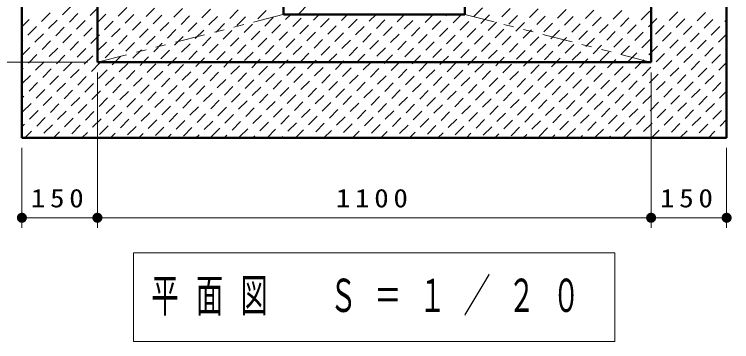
# Model space of a CAD drawing. Units: millimetres on the paper, scale 1:20. Extents: x -385 to 0, y -5 to 267.
# Drawn here: x -320.2 to -249, y 185.3 to 217.8 of the extents above; entities that cross this region are included whole.
import ezdxf

# ---------------------------------------------------------------- set-up
doc = ezdxf.new("R2010")
doc.units = ezdxf.units.MM
doc.linetypes.add('USER3', pattern=[8, 3, -1, 1, -1, 1, -1])
doc.layers.add('LY_1', color=7, linetype='Continuous', lineweight=13)
doc.styles.add('ＭＳ ゴシック', font='')
doc.styles.get('ＭＳ ゴシック').set_extended_font_data('MS Gothic')

# ---------------------------------------------------------------- blocks, each defined once
blk = doc.blocks.new('filled_dot')
at = {"color": 0, "linetype": 'Continuous', "lineweight": -2, "const_width": 1.25}
blk.add_lwpolyline([(-0.625, 0, 1), (0.625, 0, 1)], format="xyb", close=True, dxfattribs=at)

msp = doc.modelspace()

# ---------------------------------------------------------------- linework, layer by layer
at = {"layer": 'LY_1', "color": 140, "lineweight": 50}
for p, q in [((-319.471, 240.51), (-319.471, 205.51)), ((-311.971, 213.01), (-311.971, 240.51)), ((-256.971, 240.51), (-256.971, 213.01)), ((-249.471, 205.51), (-249.471, 240.51)), ((-293.471, 235.76), (-293.471, 217.76)), ((-275.471, 217.76), (-275.471, 235.76)), ((-293.471, 217.76), (-275.471, 217.76)), ((-256.971, 213.01), (-311.971, 213.01)), ((-319.471, 205.51), (-249.471, 205.51))]:
    msp.add_line(p, q, dxfattribs=at)
at = {"layer": 'LY_1'}
for p, q in [((-315.454, 217.704), (-314.606, 218.553)), ((-312.683, 217.647), (-311.971, 218.359)), ((-309.911, 217.591), (-309.062, 218.439)), ((-307.139, 217.534), (-306.29, 218.383)), ((-304.367, 217.478), (-303.519, 218.326)), ((-301.595, 217.421), (-300.747, 218.27)), ((-298.823, 217.365), (-297.975, 218.213)), ((-296.051, 217.308), (-295.203, 218.157)), ((-274.584, 217.563), (-273.735, 218.411)), ((-271.812, 217.506), (-270.963, 218.355)), ((-269.04, 217.449), (-268.191, 218.298)), ((-266.268, 217.393), (-265.42, 218.241)), ((-263.496, 217.336), (-262.648, 218.185)), ((-260.724, 217.28), (-259.876, 218.128)), ((-257.953, 217.223), (-257.104, 218.072)), ((-317.519, 217.053), (-316.671, 217.902)), ((-314.747, 216.997), (-313.899, 217.845)), ((-311.971, 216.945), (-311.127, 217.789)), ((-309.204, 216.884), (-308.355, 217.732)), ((-306.432, 216.827), (-305.583, 217.676)), ((-303.66, 216.771), (-302.811, 217.619)), ((-300.888, 216.714), (-300.04, 217.563)), ((-298.116, 216.658), (-297.268, 217.506)), ((-295.344, 216.601), (-294.496, 217.449)), ((-293.28, 217.251), (-292.771, 217.76)), ((-292.573, 216.544), (-291.724, 217.393)), ((-290.508, 217.195), (-289.943, 217.76)), ((-289.801, 216.488), (-288.952, 217.336)), ((-287.736, 217.138), (-287.114, 217.76)), ((-284.964, 217.082), (-284.286, 217.76)), ((-282.899, 217.732), (-282.872, 217.76)), ((-282.192, 217.025), (-281.457, 217.76)), ((-280.127, 217.676), (-280.043, 217.76)), ((-279.42, 216.969), (-278.629, 217.76)), ((-277.356, 217.619), (-277.215, 217.76)), ((-276.648, 216.912), (-275.8, 217.76)), ((-273.877, 216.856), (-273.028, 217.704)), ((-271.105, 216.799), (-270.256, 217.647)), ((-268.333, 216.742), (-267.484, 217.591)), ((-265.561, 216.686), (-264.712, 217.534)), ((-262.789, 216.629), (-261.941, 217.478)), ((-260.017, 216.573), (-259.169, 217.421)), ((-256.971, 216.791), (-256.397, 217.365)), ((-255.181, 217.167), (-254.332, 218.015)), ((-252.409, 217.11), (-251.56, 217.959)), ((-319.471, 216.516), (-318.735, 217.251)), ((-316.812, 216.346), (-315.964, 217.195)), ((-314.04, 216.29), (-313.192, 217.138)), ((-311.976, 216.94), (-311.971, 216.945)), ((-311.268, 216.233), (-310.42, 217.082)), ((-308.497, 216.177), (-307.648, 217.025)), ((-305.725, 216.12), (-304.876, 216.969)), ((-302.953, 216.064), (-302.104, 216.912)), ((-300.181, 216.007), (-299.332, 216.856)), ((-297.409, 215.95), (-296.561, 216.799)), ((-294.637, 215.894), (-293.789, 216.742)), ((-291.865, 215.837), (-291.017, 216.686)), ((-289.094, 215.781), (-288.245, 216.629)), ((-287.029, 216.431), (-286.18, 217.28)), ((-284.257, 216.375), (-283.408, 217.223)), ((-281.485, 216.318), (-280.637, 217.167)), ((-278.713, 216.262), (-277.865, 217.11)), ((-275.941, 216.205), (-275.093, 217.053)), ((-273.169, 216.148), (-272.321, 216.997)), ((-270.398, 216.092), (-269.549, 216.94)), ((-267.626, 216.035), (-266.777, 216.884)), ((-264.854, 215.979), (-264.005, 216.827)), ((-262.082, 215.922), (-261.234, 216.771)), ((-259.31, 215.866), (-258.462, 216.714)), ((-257.245, 216.516), (-256.971, 216.791)), ((-256.538, 215.809), (-255.69, 216.658)), ((-254.474, 216.46), (-253.625, 217.308)), ((-253.766, 215.752), (-252.918, 216.601)), ((-251.702, 216.403), (-250.853, 217.251)), ((-249.637, 217.053), (-249.471, 217.22)), ((-318.877, 215.696), (-318.028, 216.544)), ((-316.105, 215.639), (-315.256, 216.488)), ((-313.333, 215.583), (-312.485, 216.431)), ((-310.561, 215.526), (-309.713, 216.375)), ((-307.789, 215.47), (-306.941, 216.318)), ((-305.018, 215.413), (-304.169, 216.262)), ((-302.246, 215.356), (-301.397, 216.205)), ((-299.474, 215.3), (-298.625, 216.148)), ((-296.702, 215.243), (-295.853, 216.092)), ((-293.93, 215.187), (-293.082, 216.035)), ((-291.158, 215.13), (-290.31, 215.979)), ((-288.386, 215.074), (-287.538, 215.922)), ((-286.322, 215.724), (-285.473, 216.573)), ((-283.55, 215.668), (-282.701, 216.516)), ((-280.778, 215.611), (-279.929, 216.46)), ((-278.006, 215.554), (-277.158, 216.403)), ((-275.234, 215.498), (-274.386, 216.346)), ((-272.462, 215.441), (-271.614, 216.29)), ((-269.691, 215.385), (-268.842, 216.233)), ((-266.919, 215.328), (-266.07, 216.177)), ((-264.147, 215.272), (-263.298, 216.12)), ((-261.375, 215.215), (-260.526, 216.064)), ((-258.603, 215.158), (-257.755, 216.007)), ((-255.831, 215.102), (-254.983, 215.95)), ((-253.059, 215.045), (-252.211, 215.894)), ((-250.995, 215.696), (-250.146, 216.544)), ((-319.471, 215.102), (-319.386, 215.187)), ((-318.17, 214.989), (-317.321, 215.837)), ((-315.398, 214.932), (-314.549, 215.781)), ((-312.626, 214.876), (-311.971, 215.531)), ((-311.971, 215.531), (-311.778, 215.724)), ((-309.854, 214.819), (-309.006, 215.668)), ((-307.082, 214.762), (-306.234, 215.611)), ((-304.31, 214.706), (-303.462, 215.554)), ((-301.539, 214.649), (-300.69, 215.498)), ((-298.767, 214.593), (-297.918, 215.441)), ((-295.995, 214.536), (-295.146, 215.385)), ((-293.223, 214.48), (-292.375, 215.328)), ((-290.451, 214.423), (-289.603, 215.272)), ((-287.679, 214.366), (-286.831, 215.215)), ((-285.615, 215.017), (-284.766, 215.866)), ((-282.843, 214.96), (-281.994, 215.809)), ((-280.071, 214.904), (-279.222, 215.752)), ((-277.299, 214.847), (-276.45, 215.696)), ((-274.527, 214.791), (-273.679, 215.639)), ((-271.755, 214.734), (-270.907, 215.583)), ((-268.983, 214.678), (-268.135, 215.526)), ((-266.212, 214.621), (-265.363, 215.47)), ((-263.44, 214.564), (-262.591, 215.413)), ((-260.668, 214.508), (-259.819, 215.356)), ((-257.896, 214.451), (-257.047, 215.3)), ((-255.124, 214.395), (-254.276, 215.243)), ((-252.352, 214.338), (-251.504, 215.187)), ((-250.288, 214.989), (-249.471, 215.805)), ((-319.471, 213.688), (-318.679, 214.48)), ((-317.463, 214.282), (-316.614, 215.13)), ((-314.691, 214.225), (-313.842, 215.074)), ((-311.919, 214.169), (-311.07, 215.017)), ((-309.147, 214.112), (-308.299, 214.96)), ((-306.375, 214.055), (-305.527, 214.904)), ((-303.603, 213.999), (-302.755, 214.847)), ((-300.832, 213.942), (-299.983, 214.791)), ((-298.06, 213.886), (-297.211, 214.734)), ((-295.288, 213.829), (-294.439, 214.678)), ((-292.516, 213.773), (-291.667, 214.621)), ((-289.744, 213.716), (-288.896, 214.564)), ((-286.972, 213.659), (-286.124, 214.508)), ((-284.907, 214.31), (-284.059, 215.158)), ((-282.136, 214.253), (-281.287, 215.102)), ((-279.364, 214.197), (-278.515, 215.045)), ((-276.592, 214.14), (-275.743, 214.989)), ((-273.82, 214.084), (-272.972, 214.932)), ((-271.048, 214.027), (-270.2, 214.876)), ((-268.276, 213.971), (-267.428, 214.819)), ((-265.504, 213.914), (-264.656, 214.762)), ((-262.733, 213.857), (-261.884, 214.706)), ((-259.961, 213.801), (-259.112, 214.649)), ((-256.971, 213.962), (-256.34, 214.593)), ((-254.417, 213.688), (-253.568, 214.536)), ((-251.645, 213.631), (-250.797, 214.48)), ((-318.82, 212.924), (-317.972, 213.773)), ((-316.756, 213.575), (-315.907, 214.423)), ((-313.984, 213.518), (-313.135, 214.366)), ((-311.212, 213.461), (-310.363, 214.31)), ((-308.44, 213.405), (-307.591, 214.253)), ((-305.668, 213.348), (-304.82, 214.197)), ((-302.896, 213.292), (-302.048, 214.14)), ((-300.124, 213.235), (-299.276, 214.084)), ((-297.353, 213.179), (-296.504, 214.027)), ((-294.581, 213.122), (-293.732, 213.971)), ((-291.809, 213.065), (-290.96, 213.914)), ((-289.036, 213.01), (-288.188, 213.857)), ((-286.207, 213.01), (-285.417, 213.801)), ((-284.2, 213.603), (-283.352, 214.451)), ((-281.428, 213.546), (-280.58, 214.395)), ((-278.657, 213.49), (-277.808, 214.338)), ((-275.885, 213.433), (-275.036, 214.282)), ((-273.113, 213.377), (-272.264, 214.225)), ((-270.341, 213.32), (-269.493, 214.169)), ((-267.569, 213.263), (-266.721, 214.112)), ((-264.797, 213.207), (-263.949, 214.055)), ((-262.025, 213.15), (-261.177, 213.999)), ((-259.254, 213.094), (-258.405, 213.942)), ((-257.189, 213.744), (-256.971, 213.962)), ((-256.482, 213.037), (-255.633, 213.886)), ((-253.71, 212.981), (-252.861, 213.829)), ((-250.938, 212.924), (-250.09, 213.773)), ((-249.58, 214.282), (-249.471, 214.391)), ((-318.113, 212.217), (-317.265, 213.065)), ((-316.048, 212.867), (-315.2, 213.716)), ((-313.277, 212.811), (-312.428, 213.659)), ((-310.249, 213.01), (-309.656, 213.603)), ((-307.421, 213.01), (-306.884, 213.546)), ((-304.592, 213.01), (-304.112, 213.49)), ((-301.764, 213.01), (-301.341, 213.433)), ((-298.935, 213.01), (-298.569, 213.377)), ((-296.107, 213.01), (-295.797, 213.32)), ((-293.278, 213.01), (-293.025, 213.263)), ((-290.45, 213.01), (-290.253, 213.207)), ((-287.622, 213.01), (-287.481, 213.15)), ((-284.793, 213.01), (-284.709, 213.094)), ((-283.379, 213.01), (-282.645, 213.744)), ((-280.55, 213.01), (-279.873, 213.688)), ((-277.722, 213.01), (-277.101, 213.631)), ((-274.894, 213.01), (-274.329, 213.575)), ((-272.065, 213.01), (-271.557, 213.518)), ((-269.237, 213.01), (-268.785, 213.461)), ((-266.408, 213.01), (-266.014, 213.405)), ((-263.58, 213.01), (-263.242, 213.348)), ((-260.751, 213.01), (-260.47, 213.292)), ((-257.923, 213.01), (-257.698, 213.235)), ((-255.775, 212.33), (-254.926, 213.179)), ((-253.003, 212.273), (-252.154, 213.122)), ((-312.971, 213.01), (-339.971, 213.01)), ((-319.471, 212.273), (-319.329, 212.415)), ((-317.406, 211.51), (-316.558, 212.358)), ((-315.341, 212.16), (-314.493, 213.009)), ((-312.569, 212.104), (-311.721, 212.952)), ((-310.505, 212.754), (-310.249, 213.01)), ((-309.798, 212.047), (-308.949, 212.896)), ((-307.733, 212.698), (-307.421, 213.01)), ((-307.026, 211.991), (-306.177, 212.839)), ((-304.961, 212.641), (-304.592, 213.01)), ((-304.254, 211.934), (-303.405, 212.783)), ((-302.189, 212.585), (-301.764, 213.01)), ((-301.482, 211.877), (-300.634, 212.726)), ((-299.417, 212.528), (-298.935, 213.01)), ((-298.71, 211.821), (-297.862, 212.669)), ((-296.645, 212.471), (-296.107, 213.01)), ((-295.938, 211.764), (-295.09, 212.613)), ((-293.874, 212.415), (-293.278, 213.01)), ((-293.166, 211.708), (-292.318, 212.556)), ((-291.102, 212.358), (-290.45, 213.01)), ((-290.395, 211.651), (-289.546, 212.5)), ((-289.037, 213.009), (-289.036, 213.01)), ((-288.33, 212.302), (-287.622, 213.01)), ((-287.623, 211.595), (-286.774, 212.443)), ((-286.265, 212.952), (-286.207, 213.01)), ((-285.558, 212.245), (-284.793, 213.01)), ((-284.851, 211.538), (-284.002, 212.387)), ((-283.493, 212.896), (-283.379, 213.01)), ((-282.786, 212.189), (-281.965, 213.01)), ((-282.079, 211.481), (-281.231, 212.33)), ((-281.965, 213.01), (-281.938, 213.037)), ((-280.721, 212.839), (-280.55, 213.01)), ((-280.014, 212.132), (-279.166, 212.981)), ((-277.95, 212.783), (-277.722, 213.01)), ((-277.242, 212.075), (-276.394, 212.924)), ((-275.178, 212.726), (-274.894, 213.01)), ((-274.471, 212.019), (-273.622, 212.867)), ((-272.406, 212.669), (-272.065, 213.01)), ((-271.699, 211.962), (-270.85, 212.811)), ((-269.634, 212.613), (-269.237, 213.01)), ((-268.927, 211.906), (-268.078, 212.754)), ((-266.862, 212.556), (-266.408, 213.01)), ((-266.155, 211.849), (-265.306, 212.698)), ((-264.09, 212.5), (-263.58, 213.01)), ((-263.383, 211.793), (-262.535, 212.641)), ((-261.318, 212.443), (-260.751, 213.01)), ((-260.611, 211.736), (-259.763, 212.585)), ((-258.547, 212.387), (-257.923, 213.01)), ((-257.839, 211.679), (-256.991, 212.528)), ((-255.068, 211.623), (-254.219, 212.471)), ((-252.296, 211.566), (-251.447, 212.415)), ((-250.231, 212.217), (-249.471, 212.977)), ((-319.471, 210.859), (-318.622, 211.708)), ((-316.699, 210.803), (-315.85, 211.651)), ((-314.634, 211.453), (-313.786, 212.302)), ((-311.971, 212.01), (-311.971, 196.587)), ((-311.862, 211.397), (-311.014, 212.245)), ((-309.091, 211.34), (-308.242, 212.189)), ((-306.319, 211.284), (-305.47, 212.132)), ((-303.547, 211.227), (-302.698, 212.075)), ((-300.775, 211.17), (-299.926, 212.019)), ((-298.003, 211.114), (-297.155, 211.962)), ((-295.231, 211.057), (-294.383, 211.906)), ((-292.459, 211.001), (-291.611, 211.849)), ((-289.688, 210.944), (-288.839, 211.793)), ((-286.916, 210.888), (-286.067, 211.736)), ((-284.144, 210.831), (-283.295, 211.679)), ((-281.372, 210.774), (-280.523, 211.623)), ((-279.307, 211.425), (-278.459, 212.273)), ((-276.535, 211.368), (-275.687, 212.217)), ((-273.763, 211.312), (-272.915, 212.16)), ((-270.992, 211.255), (-270.143, 212.104)), ((-268.22, 211.199), (-267.371, 212.047)), ((-265.448, 211.142), (-264.599, 211.991)), ((-262.676, 211.086), (-261.827, 211.934)), ((-259.904, 211.029), (-259.056, 211.877)), ((-257.132, 210.972), (-256.284, 211.821)), ((-256.971, 212.01), (-256.971, 196.587)), ((-254.36, 210.916), (-253.512, 211.764)), ((-251.589, 210.859), (-250.74, 211.708)), ((-318.764, 210.152), (-317.915, 211.001)), ((-315.992, 210.096), (-315.143, 210.944)), ((-313.927, 210.746), (-313.079, 211.595)), ((-311.155, 210.69), (-310.307, 211.538)), ((-308.383, 210.633), (-307.535, 211.481)), ((-305.612, 210.576), (-304.763, 211.425)), ((-302.84, 210.52), (-301.991, 211.368)), ((-300.068, 210.463), (-299.219, 211.312)), ((-297.296, 210.407), (-296.447, 211.255)), ((-294.524, 210.35), (-293.676, 211.199)), ((-291.752, 210.294), (-290.904, 211.142)), ((-288.98, 210.237), (-288.132, 211.086)), ((-286.209, 210.18), (-285.36, 211.029)), ((-283.437, 210.124), (-282.588, 210.972)), ((-280.665, 210.067), (-279.816, 210.916)), ((-278.6, 210.718), (-277.752, 211.566)), ((-275.828, 210.661), (-274.98, 211.51)), ((-273.056, 210.605), (-272.208, 211.453)), ((-270.284, 210.548), (-269.436, 211.397)), ((-267.513, 210.492), (-266.664, 211.34)), ((-264.741, 210.435), (-263.892, 211.284)), ((-261.969, 210.378), (-261.12, 211.227)), ((-259.197, 210.322), (-258.349, 211.17)), ((-256.425, 210.265), (-255.577, 211.114)), ((-253.653, 210.209), (-252.805, 211.057)), ((-250.881, 210.152), (-250.033, 211.001)), ((-249.524, 211.51), (-249.471, 211.563)), ((-318.057, 209.445), (-317.208, 210.294)), ((-315.285, 209.388), (-314.436, 210.237)), ((-313.22, 210.039), (-312.371, 210.888)), ((-310.448, 209.982), (-309.6, 210.831)), ((-307.676, 209.926), (-306.828, 210.774)), ((-304.904, 209.869), (-304.056, 210.718)), ((-302.133, 209.813), (-301.284, 210.661)), ((-299.361, 209.756), (-298.512, 210.605)), ((-296.589, 209.7), (-295.74, 210.548)), ((-293.817, 209.643), (-292.968, 210.492)), ((-291.045, 209.586), (-290.197, 210.435)), ((-288.273, 209.53), (-287.425, 210.378)), ((-285.501, 209.473), (-284.653, 210.322)), ((-282.73, 209.417), (-281.881, 210.265)), ((-279.958, 209.36), (-279.109, 210.209)), ((-277.893, 210.011), (-277.044, 210.859)), ((-275.121, 209.954), (-274.273, 210.803)), ((-272.349, 209.898), (-271.501, 210.746)), ((-269.577, 209.841), (-268.729, 210.69)), ((-266.806, 209.784), (-265.957, 210.633)), ((-264.034, 209.728), (-263.185, 210.576)), ((-261.262, 209.671), (-260.413, 210.52)), ((-258.49, 209.615), (-257.641, 210.463)), ((-255.718, 209.558), (-254.87, 210.407)), ((-252.946, 209.502), (-252.098, 210.35)), ((-319.471, 209.445), (-319.273, 209.643)), ((-317.35, 208.738), (-316.501, 209.586)), ((-314.578, 208.681), (-313.729, 209.53)), ((-312.513, 209.332), (-311.664, 210.18)), ((-309.741, 209.275), (-308.893, 210.124)), ((-306.969, 209.219), (-306.121, 210.067)), ((-304.197, 209.162), (-303.349, 210.011)), ((-301.425, 209.106), (-300.577, 209.954)), ((-298.654, 209.049), (-297.805, 209.898)), ((-295.882, 208.992), (-295.033, 209.841)), ((-293.11, 208.936), (-292.261, 209.784)), ((-290.338, 208.879), (-289.49, 209.728)), ((-287.566, 208.823), (-286.718, 209.671)), ((-284.794, 208.766), (-283.946, 209.615)), ((-282.022, 208.71), (-281.174, 209.558)), ((-279.251, 208.653), (-278.402, 209.502)), ((-277.186, 209.304), (-276.337, 210.152)), ((-274.414, 209.247), (-273.565, 210.096)), ((-271.642, 209.19), (-270.794, 210.039)), ((-268.87, 209.134), (-268.022, 209.982)), ((-266.098, 209.077), (-265.25, 209.926)), ((-263.327, 209.021), (-262.478, 209.869)), ((-260.555, 208.964), (-259.706, 209.813)), ((-257.783, 208.908), (-256.934, 209.756)), ((-255.011, 208.851), (-254.162, 209.7)), ((-252.239, 208.794), (-251.391, 209.643)), ((-250.174, 209.445), (-249.471, 210.149)), ((-319.414, 208.087), (-318.566, 208.936)), ((-316.642, 208.031), (-315.794, 208.879)), ((-313.871, 207.974), (-313.022, 208.823)), ((-311.806, 208.625), (-310.957, 209.473)), ((-311.099, 207.918), (-310.25, 208.766)), ((-309.034, 208.568), (-308.185, 209.417)), ((-306.262, 208.512), (-305.414, 209.36)), ((-303.49, 208.455), (-302.642, 209.304)), ((-300.718, 208.399), (-299.87, 209.247)), ((-297.947, 208.342), (-297.098, 209.19)), ((-295.175, 208.285), (-294.326, 209.134)), ((-292.403, 208.229), (-291.554, 209.077)), ((-289.631, 208.172), (-288.782, 209.021)), ((-286.859, 208.116), (-286.011, 208.964)), ((-284.087, 208.059), (-283.239, 208.908)), ((-281.315, 208.003), (-280.467, 208.851)), ((-278.544, 207.946), (-277.695, 208.794)), ((-276.479, 208.596), (-275.63, 209.445)), ((-273.707, 208.54), (-272.858, 209.388)), ((-270.935, 208.483), (-270.087, 209.332)), ((-268.163, 208.427), (-267.315, 209.275)), ((-265.391, 208.37), (-264.543, 209.219)), ((-262.619, 208.314), (-261.771, 209.162)), ((-259.848, 208.257), (-258.999, 209.106)), ((-257.076, 208.201), (-256.227, 209.049)), ((-254.304, 208.144), (-253.455, 208.992)), ((-251.532, 208.087), (-250.683, 208.936)), ((-318.707, 207.38), (-317.859, 208.229)), ((-315.935, 207.324), (-315.087, 208.172)), ((-313.163, 207.267), (-312.315, 208.116)), ((-310.392, 207.211), (-309.543, 208.059)), ((-308.327, 207.861), (-307.478, 208.71)), ((-305.555, 207.805), (-304.706, 208.653)), ((-302.783, 207.748), (-301.935, 208.596)), ((-300.011, 207.691), (-299.163, 208.54)), ((-297.239, 207.635), (-296.391, 208.483)), ((-294.468, 207.578), (-293.619, 208.427)), ((-291.696, 207.522), (-290.847, 208.37)), ((-288.924, 207.465), (-288.075, 208.314)), ((-286.152, 207.409), (-285.303, 208.257)), ((-283.38, 207.352), (-282.532, 208.201)), ((-280.608, 207.295), (-279.76, 208.144)), ((-277.836, 207.239), (-276.988, 208.087)), ((-275.772, 207.889), (-274.923, 208.738)), ((-273, 207.833), (-272.151, 208.681)), ((-270.228, 207.776), (-269.379, 208.625)), ((-267.456, 207.72), (-266.608, 208.568)), ((-264.684, 207.663), (-263.836, 208.512)), ((-261.912, 207.607), (-261.064, 208.455)), ((-259.14, 207.55), (-258.292, 208.399)), ((-256.369, 207.493), (-255.52, 208.342)), ((-253.597, 207.437), (-252.748, 208.285)), ((-250.825, 207.38), (-249.976, 208.229)), ((-318, 206.673), (-317.152, 207.522)), ((-315.228, 206.617), (-314.38, 207.465)), ((-312.456, 206.56), (-311.608, 207.409)), ((-309.684, 206.503), (-308.836, 207.352)), ((-307.62, 207.154), (-306.771, 208.003)), ((-304.848, 207.097), (-303.999, 207.946)), ((-302.076, 207.041), (-301.227, 207.889)), ((-299.304, 206.984), (-298.456, 207.833)), ((-296.532, 206.928), (-295.684, 207.776)), ((-293.76, 206.871), (-292.912, 207.72)), ((-290.989, 206.815), (-290.14, 207.663)), ((-288.217, 206.758), (-287.368, 207.607)), ((-285.445, 206.701), (-284.596, 207.55)), ((-282.673, 206.645), (-281.824, 207.493)), ((-279.901, 206.588), (-279.053, 207.437)), ((-277.129, 206.532), (-276.281, 207.38)), ((-275.065, 207.182), (-274.216, 208.031)), ((-272.293, 207.126), (-271.444, 207.974)), ((-269.521, 207.069), (-268.672, 207.918)), ((-266.749, 207.013), (-265.9, 207.861)), ((-263.977, 206.956), (-263.129, 207.805)), ((-261.205, 206.899), (-260.357, 207.748)), ((-258.433, 206.843), (-257.585, 207.691)), ((-255.662, 206.786), (-254.813, 207.635)), ((-252.89, 206.73), (-252.041, 207.578)), ((-319.471, 206.617), (-319.216, 206.871)), ((-317.293, 205.966), (-316.444, 206.815)), ((-314.521, 205.909), (-313.673, 206.758)), ((-311.749, 205.853), (-310.901, 206.701)), ((-308.977, 205.796), (-308.129, 206.645)), ((-306.913, 206.447), (-306.064, 207.295)), ((-304.141, 206.39), (-303.292, 207.239)), ((-301.369, 206.334), (-300.52, 207.182)), ((-298.597, 206.277), (-297.749, 207.126)), ((-295.825, 206.221), (-294.977, 207.069)), ((-293.053, 206.164), (-292.205, 207.013)), ((-290.281, 206.107), (-289.433, 206.956)), ((-287.51, 206.051), (-286.661, 206.899)), ((-284.738, 205.994), (-283.889, 206.843)), ((-281.966, 205.938), (-281.117, 206.786)), ((-279.194, 205.881), (-278.346, 206.73)), ((-276.422, 205.825), (-275.574, 206.673)), ((-274.357, 206.475), (-273.509, 207.324)), ((-271.586, 206.419), (-270.737, 207.267)), ((-268.814, 206.362), (-267.965, 207.211)), ((-266.042, 206.305), (-265.193, 207.154)), ((-263.27, 206.249), (-262.421, 207.097)), ((-260.498, 206.192), (-259.65, 207.041)), ((-257.726, 206.136), (-256.878, 206.984)), ((-254.954, 206.079), (-254.106, 206.928)), ((-252.183, 206.023), (-251.334, 206.871)), ((-250.118, 206.673), (-249.471, 207.32)), ((-319.163, 205.51), (-318.509, 206.164)), ((-316.335, 205.51), (-315.737, 206.107)), ((-313.506, 205.51), (-312.965, 206.051)), ((-310.678, 205.51), (-310.194, 205.994)), ((-307.849, 205.51), (-307.422, 205.938)), ((-306.206, 205.74), (-305.357, 206.588)), ((-303.434, 205.683), (-302.585, 206.532)), ((-300.662, 205.627), (-299.813, 206.475)), ((-297.89, 205.57), (-297.041, 206.419)), ((-295.118, 205.514), (-294.27, 206.362)), ((-292.293, 205.51), (-291.498, 206.305)), ((-289.465, 205.51), (-288.726, 206.249)), ((-286.636, 205.51), (-285.954, 206.192)), ((-283.808, 205.51), (-283.182, 206.136)), ((-280.979, 205.51), (-280.41, 206.079)), ((-278.151, 205.51), (-277.638, 206.023)), ((-275.323, 205.51), (-274.867, 205.966)), ((-273.65, 205.768), (-272.802, 206.617)), ((-270.878, 205.712), (-270.03, 206.56)), ((-268.107, 205.655), (-267.258, 206.503)), ((-265.335, 205.598), (-264.486, 206.447)), ((-262.563, 205.542), (-261.714, 206.39)), ((-259.766, 205.51), (-258.943, 206.334)), ((-256.938, 205.51), (-256.171, 206.277)), ((-254.109, 205.51), (-253.399, 206.221)), ((-251.281, 205.51), (-250.627, 206.164)), ((-305.021, 205.51), (-304.65, 205.881)), ((-302.193, 205.51), (-301.878, 205.825)), ((-299.364, 205.51), (-299.106, 205.768)), ((-296.536, 205.51), (-296.334, 205.712)), ((-293.707, 205.51), (-293.562, 205.655)), ((-290.879, 205.51), (-290.791, 205.598)), ((-288.05, 205.51), (-288.019, 205.542)), ((-272.494, 205.51), (-272.095, 205.909)), ((-269.666, 205.51), (-269.323, 205.853)), ((-266.837, 205.51), (-266.551, 205.796)), ((-264.009, 205.51), (-263.779, 205.74)), ((-261.18, 205.51), (-261.007, 205.683)), ((-258.352, 205.51), (-258.235, 205.627)), ((-255.524, 205.51), (-255.464, 205.57)), ((-252.695, 205.51), (-252.692, 205.514)), ((-319.471, 204.51), (-319.471, 196.587)), ((-249.471, 204.51), (-249.471, 196.587)), ((-311.971, 197.587), (-319.471, 197.587)), ((-256.971, 197.587), (-311.971, 197.587)), ((-249.471, 197.587), (-256.971, 197.587)), ((-308.371, 194.101), (-308.371, 185.301)), ((-260.571, 194.101), (-308.371, 194.101)), ((-260.571, 185.301), (-260.571, 194.101)), ((-308.371, 185.301), (-260.571, 185.301))]:
    msp.add_line(p, q, dxfattribs=at)
at = {"layer": 'LY_1', "linetype": 'USER3'}
for p, q in [((-311.971, 213.01), (-293.471, 217.76)), ((-275.471, 217.76), (-256.971, 213.01))]:
    msp.add_line(p, q, dxfattribs=at)
at = {"layer": 'LY_1'}
msp.add_lwpolyline([(-292.04, 217.76), (-290.968, 218.832)], dxfattribs=at)

# ---------------------------------------------------------------- block references
at = {"layer": 'LY_1', "xscale": 0.4, "yscale": 0.4}
for p in [(-319.471, 197.587), (-311.971, 197.587), (-256.971, 197.587)]:
    msp.add_blockref('filled_dot', p, dxfattribs=at)
at = {"layer": 'LY_1', "xscale": 0.4, "yscale": 0.4, "rotation": 180}
for p in [(-311.971, 197.587), (-256.971, 197.587), (-249.471, 197.587)]:
    msp.add_blockref('filled_dot', p, dxfattribs=at)

# ---------------------------------------------------------------- texts
at = {"layer": 'LY_1', "style": 'ＭＳ ゴシック'}
for s, insert, char_height, attachment_point in [('\\T1.33;\\W1.15;150', (-315.721, 198.587), 1.833, 8), ('\\T1.33;\\W1.15;1100', (-284.471, 198.587), 1.833, 8), ('\\T1.33;\\W1.15;150', (-253.221, 198.587), 1.833, 8), ('\\T1.64;\\W0.6;平面図\u3000Ｓ＝１／２０', (-284.471, 189.701), 3.299, 5)]:
    msp.add_mtext(s, dxfattribs=dict(at, insert=insert, char_height=char_height, attachment_point=attachment_point))

doc.saveas('drawing.dxf')
